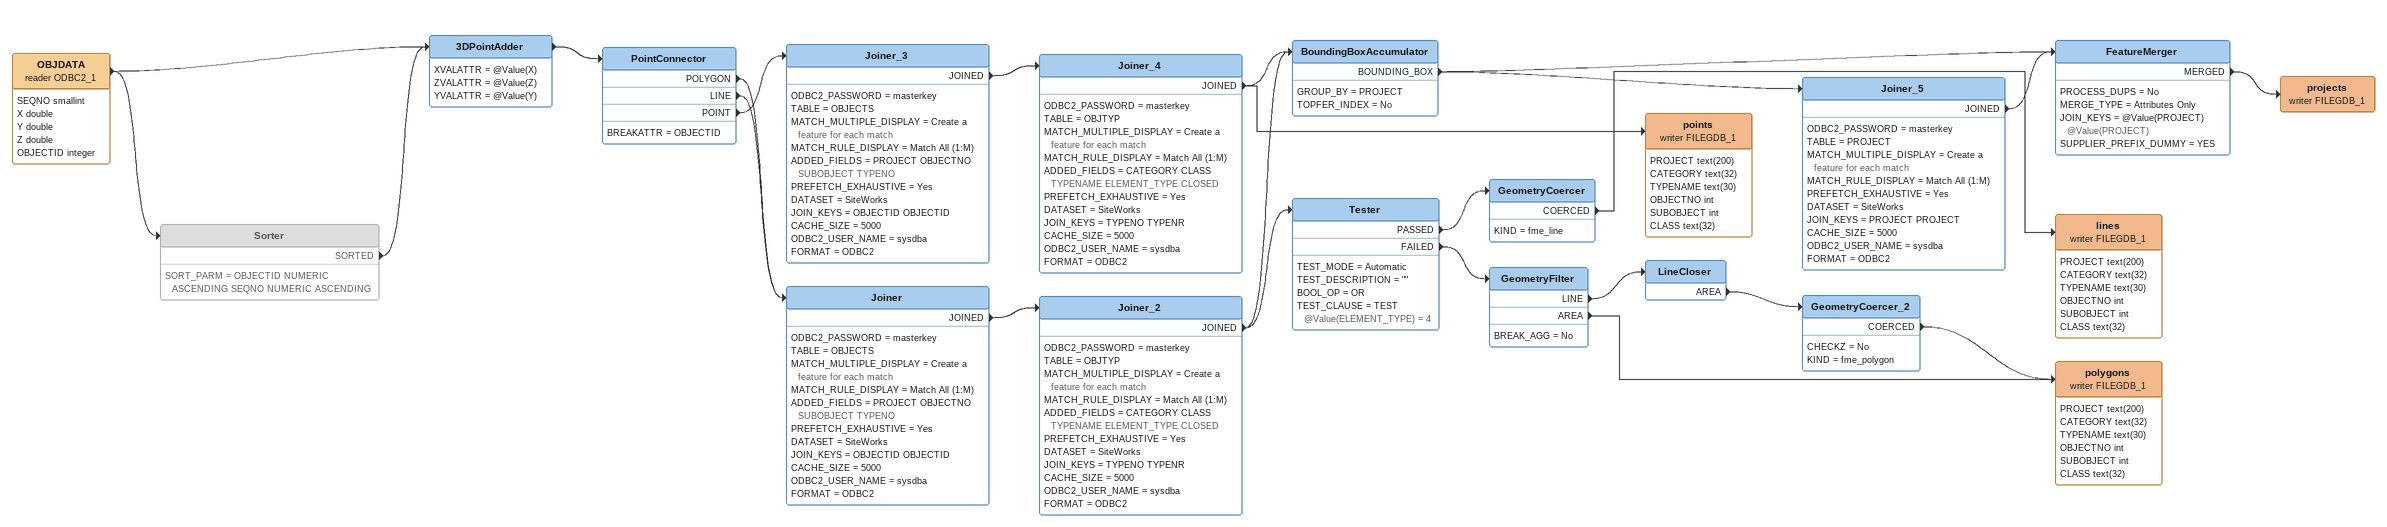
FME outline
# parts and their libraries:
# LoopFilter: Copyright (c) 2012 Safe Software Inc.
OBJDATA (reader ODBC2_1)
    attributes: SEQNO smallint, X double, Y double, Z double, OBJECTID integer
    -> Sorter
    -> 3DPointAdder
Sorter [off]
    SORT_PARM = OBJECTID NUMERIC ASCENDING SEQNO NUMERIC ASCENDING
    SORTED -> 3DPointAdder
3DPointAdder
    XVALATTR = @Value(X)
    ZVALATTR = @Value(Z)
    YVALATTR = @Value(Y)
    -> PointConnector
PointConnector
    BREAKATTR = OBJECTID
    POLYGON -> Joiner
    LINE -> Joiner
    POINT -> Joiner_3
Joiner_3
    ODBC2_PASSWORD = masterkey
    TABLE = OBJECTS
    MATCH_MULTIPLE_DISPLAY = Create a feature for each match
    MATCH_RULE_DISPLAY = Match All (1:M)
    ADDED_FIELDS = PROJECT OBJECTNO SUBOBJECT TYPENO
    PREFETCH_EXHAUSTIVE = Yes
    DATASET = SiteWorks
    JOIN_KEYS = OBJECTID OBJECTID
    CACHE_SIZE = 5000
    ODBC2_USER_NAME = sysdba
    FORMAT = ODBC2
    JOINED -> Joiner_4
Joiner_4
    ODBC2_PASSWORD = masterkey
    TABLE = OBJTYP
    MATCH_MULTIPLE_DISPLAY = Create a feature for each match
    MATCH_RULE_DISPLAY = Match All (1:M)
    ADDED_FIELDS = CATEGORY CLASS TYPENAME ELEMENT_TYPE CLOSED
    PREFETCH_EXHAUSTIVE = Yes
    DATASET = SiteWorks
    JOIN_KEYS = TYPENO TYPENR
    CACHE_SIZE = 5000
    ODBC2_USER_NAME = sysdba
    FORMAT = ODBC2
    JOINED -> points (writer FILEGDB_1)
    JOINED -> BoundingBoxAccumulator
points (writer FILEGDB_1)
    attributes: PROJECT text(200), CATEGORY text(32), TYPENAME text(30), OBJECTNO int, SUBOBJECT int, CLASS text(32)
Joiner
    ODBC2_PASSWORD = masterkey
    TABLE = OBJECTS
    MATCH_MULTIPLE_DISPLAY = Create a feature for each match
    MATCH_RULE_DISPLAY = Match All (1:M)
    ADDED_FIELDS = PROJECT OBJECTNO SUBOBJECT TYPENO
    PREFETCH_EXHAUSTIVE = Yes
    DATASET = SiteWorks
    JOIN_KEYS = OBJECTID OBJECTID
    CACHE_SIZE = 5000
    ODBC2_USER_NAME = sysdba
    FORMAT = ODBC2
    JOINED -> Joiner_2
Joiner_2
    ODBC2_PASSWORD = masterkey
    TABLE = OBJTYP
    MATCH_MULTIPLE_DISPLAY = Create a feature for each match
    MATCH_RULE_DISPLAY = Match All (1:M)
    ADDED_FIELDS = CATEGORY CLASS TYPENAME ELEMENT_TYPE CLOSED
    PREFETCH_EXHAUSTIVE = Yes
    DATASET = SiteWorks
    JOIN_KEYS = TYPENO TYPENR
    CACHE_SIZE = 5000
    ODBC2_USER_NAME = sysdba
    FORMAT = ODBC2
    JOINED -> Tester
    JOINED -> BoundingBoxAccumulator
BoundingBoxAccumulator
    GROUP_BY = PROJECT
    TOPFER_INDEX = No
    BOUNDING_BOX -> Joiner_5
    BOUNDING_BOX -> FeatureMerger
Joiner_5
    ODBC2_PASSWORD = masterkey
    TABLE = PROJECT
    MATCH_MULTIPLE_DISPLAY = Create a feature for each match
    MATCH_RULE_DISPLAY = Match All (1:M)
    PREFETCH_EXHAUSTIVE = Yes
    DATASET = SiteWorks
    JOIN_KEYS = PROJECT PROJECT
    CACHE_SIZE = 5000
    ODBC2_USER_NAME = sysdba
    FORMAT = ODBC2
    JOINED -> FeatureMerger
FeatureMerger
    PROCESS_DUPS = No
    MERGE_TYPE = Attributes Only
    JOIN_KEYS = @Value(PROJECT) @Value(PROJECT)
    SUPPLIER_PREFIX_DUMMY = YES
    MERGED -> projects (writer FILEGDB_1)
projects (writer FILEGDB_1)
Tester
    TEST_MODE = Automatic
    TEST_DESCRIPTION = ""
    BOOL_OP = OR
    TEST_CLAUSE = TEST @Value(ELEMENT_TYPE) = 4
    PASSED -> GeometryCoercer
    FAILED -> GeometryFilter
GeometryCoercer
    KIND = fme_line
    COERCED -> lines (writer FILEGDB_1)
lines (writer FILEGDB_1)
    attributes: PROJECT text(200), CATEGORY text(32), TYPENAME text(30), OBJECTNO int, SUBOBJECT int, CLASS text(32)
GeometryFilter
    BREAK_AGG = No
    LINE -> LineCloser
    AREA -> polygons (writer FILEGDB_1)
LineCloser
    AREA -> GeometryCoercer_2
GeometryCoercer_2
    CHECKZ = No
    KIND = fme_polygon
    COERCED -> polygons (writer FILEGDB_1)
polygons (writer FILEGDB_1)
    attributes: PROJECT text(200), CATEGORY text(32), TYPENAME text(30), OBJECTNO int, SUBOBJECT int, CLASS text(32)
